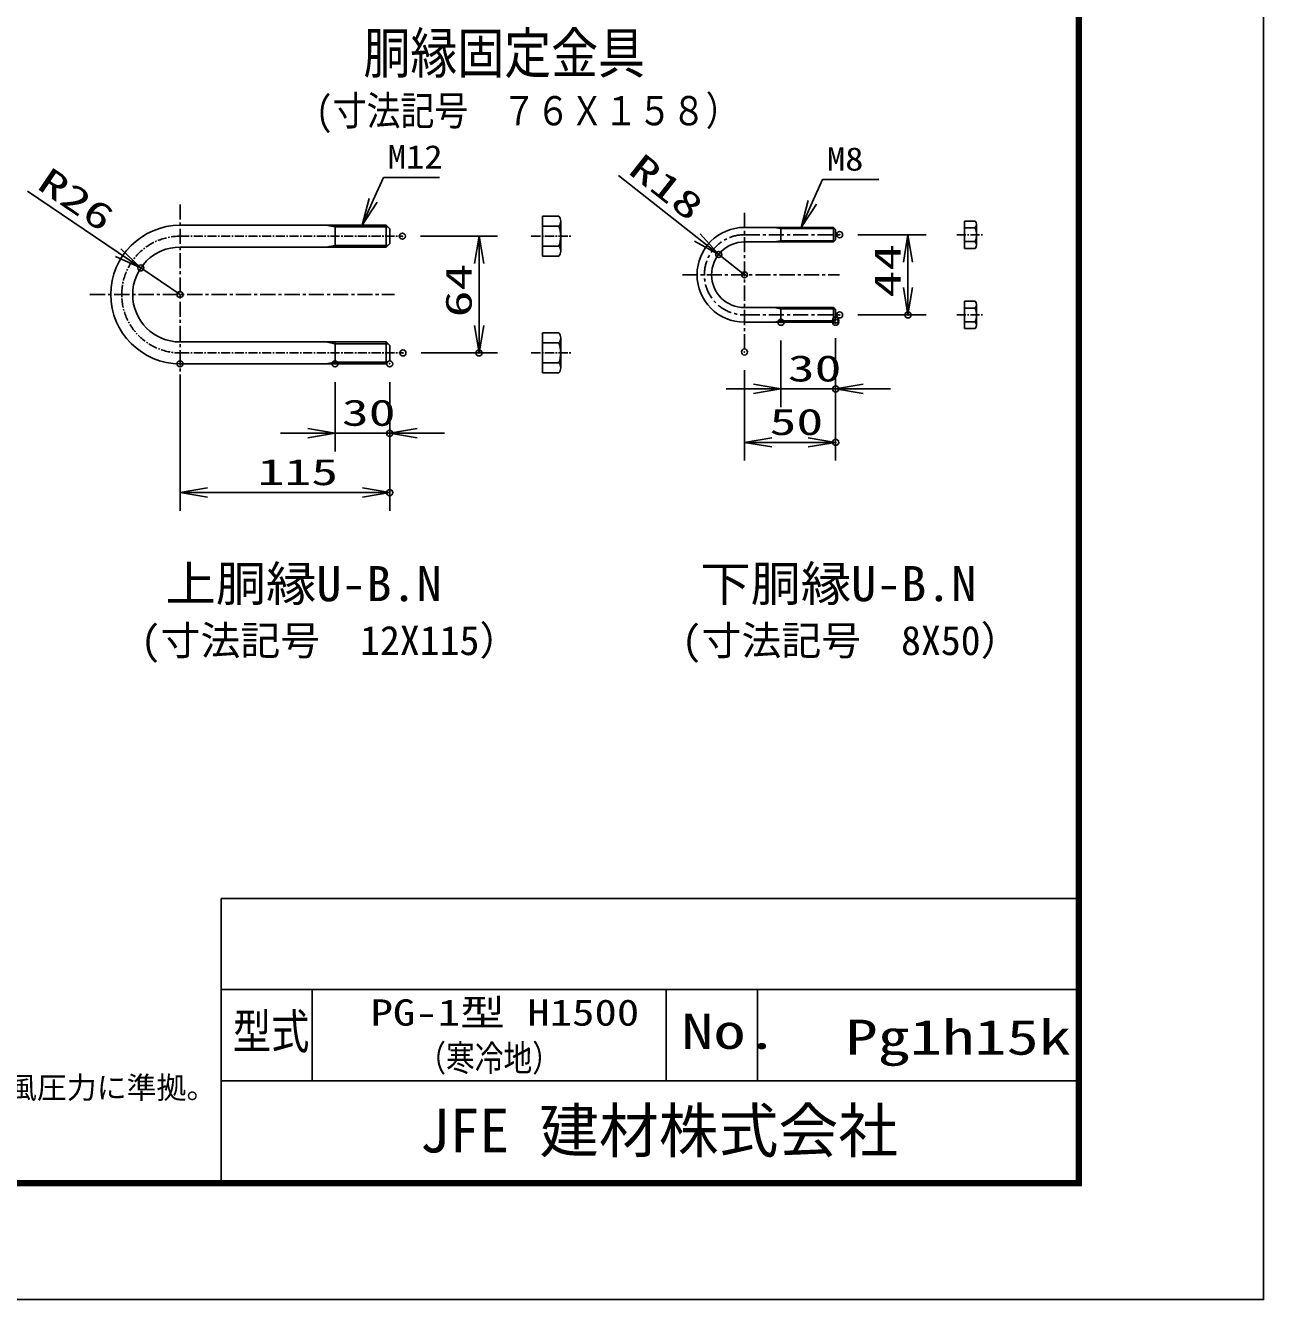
# Model space of a CAD drawing. Units: millimetres, scale not verified, with parts at other scales. Extents: x -4455 to 4455, y -3150 to 3150.
# Drawn here: x 2418 to 4455, y -3150 to -1054 of the extents above; entities that cross this region are included whole.
import ezdxf
from ezdxf.enums import TextEntityAlignment as Align

# ---------------------------------------------------------------- set-up
doc = ezdxf.new("R2010")
doc.units = ezdxf.units.MM
doc.header["$LTSCALE"] = 20
doc.header["$PDMODE"] = 32
doc.header["$PDSIZE"] = 10
doc.linetypes.add('USER1', pattern=[2, 1.25, -0.25, 0.25, -0.25])
doc.linetypes.add('USER4', pattern=[1.125, 0.75, -0.125, 0.125, -0.125])
for name, color, linetype, lineweight in [('0-1_1', 7, 'Continuous', 25), ('0-2_0', 7, 'Continuous', 25), ('0-4_EXTCNT-L', 2, 'Continuous', 25), ('0-5_DEFPOINTS', 7, 'Continuous', 25), ('0-7_WAKU', 7, 'Continuous', 25), ('0-9_D-TTL-TXT', 2, 'Continuous', 25)]:
    doc.layers.add(name, color=color, linetype=linetype, lineweight=lineweight)
doc.styles.add('ＭＳ ゴシック', font='')
doc.styles.get('ＭＳ ゴシック').set_extended_font_data('MS Gothic')

# ---------------------------------------------------------------- blocks, each defined once
blk = doc.blocks.new('DARROWS')
at = {"layer": '0-2_0', "color": 2}
blk.add_line((0, 0), (-19.982, 0), dxfattribs=at)
blk.add_lwpolyline([(-20, -3.333), (0, 0), (-20, 3.333)], dxfattribs=at)

msp = doc.modelspace()

# ---------------------------------------------------------------- linework, layer by layer
at = {"layer": '0-2_0', "color": 4, "linetype": 'USER1'}
for p, q in [((2672.56, -1348.36), (2672.56, -1686.33)), ((3601.1, -1362), (3601.1, -1591.1)), ((3601.1, -1398.15), (3757.58, -1398.15)), ((3498.95, -1464.15), (3757.58, -1464.15)), ((2524.32, -1496.6), (3025.14, -1496.6)), ((3601.1, -1530.15), (3757.58, -1530.15))]:
    msp.add_line(p, q, dxfattribs=at)
at = {"layer": '0-2_0'}
for p, q in [((2672.56, -1382.6), (3011.56, -1382.6)), ((2912.56, -1382.6), (2927.56, -1385.45)), ((2927.56, -1382.6), (2927.56, -1418.6)), ((3011.56, -1382.6), (3011.56, -1418.6)), ((3017.56, -1388.6), (3011.56, -1382.6)), ((3268.82, -1367.75), (3268.82, -1433.45)), ((3268.82, -1367.75), (3295.82, -1367.75)), ((3298.82, -1375.75), (3298.82, -1425.45)), ((3963.17, -1375.65), (3963.17, -1420.65)), ((3963.17, -1375.65), (3980.57, -1375.65)), ((3982.67, -1380.39), (3982.67, -1415.09)), ((2927.56, -1385.45), (3014.41, -1385.45)), ((3017.56, -1388.6), (3017.56, -1412.6)), ((3295.82, -1384.17), (3268.82, -1384.17)), ((3601.1, -1386.15), (3747.5, -1386.15)), ((3661.1, -1386.15), (3661.1, -1410.15)), ((3747.5, -1386.15), (3747.5, -1410.15)), ((3751.1, -1389.75), (3747.5, -1386.15)), ((3751.1, -1389.75), (3751.1, -1406.55)), ((3980.57, -1386.9), (3963.17, -1386.9)), ((2672.56, -1418.6), (3011.56, -1418.6)), ((2912.56, -1418.6), (2927.56, -1415.75)), ((2927.56, -1415.75), (3014.41, -1415.75)), ((3011.56, -1418.6), (3017.56, -1412.6)), ((3295.82, -1417.02), (3268.82, -1417.02)), ((3601.1, -1410.15), (3747.5, -1410.15)), ((3650, -1410.15), (3661.1, -1408.05)), ((3661.1, -1408.05), (3749.6, -1408.05)), ((3747.5, -1410.15), (3751.1, -1406.55)), ((3980.57, -1409.4), (3963.17, -1409.4)), ((3963.17, -1420.65), (3980.57, -1420.65)), ((3268.82, -1433.45), (3295.82, -1433.45)), ((3963.17, -1507.65), (3980.57, -1507.65)), ((3963.17, -1552.65), (3963.17, -1507.65)), ((3601.1, -1518.15), (3747.5, -1518.15)), ((3650, -1518.15), (3661.1, -1520.25)), ((3661.1, -1542.15), (3661.1, -1518.15)), ((3661.1, -1520.25), (3749.6, -1520.25)), ((3747.5, -1518.15), (3747.5, -1542.15)), ((3751.1, -1521.75), (3747.5, -1518.15)), ((3751.1, -1521.75), (3751.1, -1538.55)), ((3980.57, -1518.9), (3963.17, -1518.9)), ((3982.67, -1547.92), (3982.67, -1513.22)), ((3601.1, -1542.15), (3747.5, -1542.15)), ((3650, -1542.15), (3661.1, -1540.05)), ((3661.1, -1540.05), (3749.6, -1540.05)), ((3747.5, -1542.15), (3751.1, -1538.55)), ((3980.57, -1541.4), (3963.17, -1541.4)), ((3268.82, -1559.75), (3295.82, -1559.75)), ((3268.82, -1625.45), (3268.82, -1559.75)), ((3298.82, -1617.45), (3298.82, -1567.75)), ((3963.17, -1552.65), (3980.57, -1552.65)), ((2672.56, -1574.6), (3011.56, -1574.6)), ((2912.56, -1574.6), (2927.56, -1577.45)), ((2927.56, -1574.6), (2927.56, -1610.6)), ((2927.56, -1577.45), (3014.41, -1577.45)), ((3011.56, -1574.6), (3011.56, -1610.6)), ((3017.56, -1580.6), (3011.56, -1574.6)), ((3017.56, -1580.6), (3017.56, -1604.6)), ((3295.82, -1576.17), (3268.82, -1576.17)), ((2672.56, -1610.6), (3011.56, -1610.6)), ((2912.56, -1610.6), (2927.56, -1607.75)), ((2927.56, -1607.75), (3014.41, -1607.75)), ((3011.56, -1610.6), (3017.56, -1604.6)), ((3295.82, -1609.02), (3268.82, -1609.02)), ((3268.82, -1625.45), (3295.82, -1625.45))]:
    msp.add_line(p, q, dxfattribs=at)
at = {"layer": '0-2_0', "color": 4, "linetype": 'USER4'}
for p, q in [((2672.56, -1400.6), (3038.23, -1400.6)), ((3250.29, -1400.6), (3315.97, -1400.6)), ((3950.41, -1398.15), (3995, -1398.15)), ((3950.41, -1530.15), (3995, -1530.15)), ((2672.56, -1592.6), (3039.19, -1592.6)), ((3250.29, -1592.6), (3315.97, -1592.6))]:
    msp.add_line(p, q, dxfattribs=at)
at = {"layer": '0-2_0'}
msp.add_lwpolyline([(3650, -1386.15), (3661.1, -1388.25), (3749.6, -1388.25)], dxfattribs=at)
for centre, radius, start, end in [((2672.56, -1496.6), 114, 90, 270), ((3286.09, -1375.96), 12.73, 319.84395, 40.15605), ((3974.27, -1381.28), 8.44, 318.21899, 41.78101), ((3252.36, -1400.6), 46.46, 339.29823, 20.70177), ((3601.1, -1464.15), 78, 90, 270), ((3951.48, -1398.15), 31.18, 338.85295, 21.14705), ((2672.56, -1496.6), 78, 90, 270), ((3286.09, -1425.23), 12.73, 319.84395, 40.15605), ((3601.1, -1464.15), 54, 90, 270), ((3974.09, -1415.03), 8.58, 319.0514, 40.9486), ((3974.09, -1513.28), 8.58, 319.0514, 40.9486), ((3951.48, -1530.15), 31.18, 338.85295, 21.14705), ((3974.27, -1547.03), 8.44, 318.21899, 41.78101), ((3286.09, -1567.96), 12.73, 319.84395, 40.15605), ((3252.36, -1592.6), 46.46, 339.29823, 20.70177), ((3286.09, -1617.23), 12.73, 319.84395, 40.15605)]:
    msp.add_arc(centre, radius, start, end, dxfattribs=at)
at = {"layer": '0-2_0', "color": 4, "linetype": 'USER4'}
msp.add_arc((2672.56, -1496.6), 96, 90, 270, dxfattribs=at)
at = {"layer": '0-2_0', "color": 4, "linetype": 'USER1'}
msp.add_arc((3601.1, -1464.15), 66, 90, 270, dxfattribs=at)
at = {"layer": '0-4_EXTCNT-L', "color": 4}
for p, q in [((2990.21, -1341.51), (3006.95, -1304.01)), ((3006.95, -1304.01), (3099.58, -1304.01)), ((3712.69, -1345.06), (3729.43, -1307.56)), ((3729.43, -1307.56), (3822.06, -1307.56))]:
    msp.add_line(p, q, dxfattribs=at)
at = {"layer": '0-4_EXTCNT-L'}
for p, q in [((3393.88, -1300.58), (3523.39, -1402.81)), ((2421.62, -1326.79), (2570.69, -1427.67)), ((3164.51, -1445.6), (3164.51, -1547.6)), ((3601.1, -1464.15), (3558.72, -1430.7)), ((3870.06, -1443.15), (3870.06, -1485.15)), ((2672.56, -1496.6), (2607.96, -1452.88)), ((3616.1, -1651.85), (3571.1, -1651.85)), ((3661.1, -1651.85), (3751.1, -1651.85)), ((3796.1, -1651.85), (3841.1, -1651.85)), ((2882.56, -1724.77), (2837.56, -1724.77)), ((2927.56, -1724.77), (3017.56, -1724.77)), ((3062.56, -1724.77), (3107.56, -1724.77)), ((3646.1, -1739.88), (3706.1, -1739.88)), ((2717.56, -1822.36), (2972.56, -1822.36))]:
    msp.add_line(p, q, dxfattribs=at)
at = {"layer": '0-4_EXTCNT-L', "color": 1}
for p, q in [((3068.23, -1400.6), (3194.51, -1400.6)), ((3787.58, -1398.15), (3900.06, -1398.15)), ((3787.58, -1530.15), (3900.06, -1530.15)), ((3751.1, -1568.55), (3751.1, -1769.88)), ((3069.19, -1592.6), (3194.51, -1592.6)), ((3661.1, -1572.15), (3661.1, -1681.85)), ((3751.1, -1572.15), (3751.1, -1681.85)), ((3601.1, -1621.1), (3601.1, -1769.88)), ((2672.56, -1640.6), (2672.56, -1852.36)), ((2927.56, -1640.6), (2927.56, -1754.77)), ((3017.56, -1640.6), (3017.56, -1754.77)), ((3017.56, -1640.6), (3017.56, -1852.36))]:
    msp.add_line(p, q, dxfattribs=at)
at = {"layer": '0-5_DEFPOINTS'}
for p in [(3038.23, -1400.6), (3757.58, -1398.15), (3558.72, -1430.7), (2607.96, -1452.88), (3601.1, -1464.15), (2672.56, -1496.6), (3757.58, -1530.15), (3870.06, -1530.15), (3661.1, -1542.15), (3751.1, -1538.55), (3751.1, -1542.15), (3039.19, -1592.6), (3164.51, -1592.6), (3601.1, -1591.1), (2672.56, -1610.6), (2927.56, -1610.6), (3017.56, -1610.6), (3751.1, -1651.85), (3017.56, -1724.77), (3751.1, -1739.88), (3017.56, -1822.36)]:
    msp.add_point(p, dxfattribs=at)
at = {"layer": '0-7_WAKU'}
for p, q in [((2739.89, -2490), (2739.89, -2955)), ((2739.89, -2490), (4147.5, -2490)), ((2739.89, -2640), (4147.5, -2640)), ((2889.89, -2640), (2889.89, -2790)), ((3472.5, -2640), (3472.5, -2790)), ((3622.5, -2640), (3622.5, -2790)), ((2739.89, -2790), (4147.5, -2790))]:
    msp.add_line(p, q, dxfattribs=at)
at = {"layer": '0-7_WAKU', "color": 3}
msp.add_lwpolyline([(-4455, 3150), (4455, 3150), (4455, -3150), (-4455, -3150)], close=True, dxfattribs=at)
at = {"layer": '0-7_WAKU'}
for points in [[(-4155, 2962.5), (4155, 2962.5), (4155, -2962.5), (-4155, -2962.5)], [(-4153.13, 2960.62), (4153.12, 2960.62), (4153.12, -2960.63), (-4153.13, -2960.63)], [(-4151.25, 2958.75), (4151.25, 2958.75), (4151.25, -2958.75), (-4151.25, -2958.75)], [(-4149.38, 2956.87), (4149.37, 2956.87), (4149.37, -2956.88), (-4149.38, -2956.88)], [(-4147.5, 2955), (4147.5, 2955), (4147.5, -2955), (-4147.5, -2955)]]:
    msp.add_lwpolyline(points, close=True, dxfattribs=at)

# ---------------------------------------------------------------- block references
at = {"layer": '0-4_EXTCNT-L', "xscale": 2.25, "yscale": 2.25}
for p, rotation in [((2971.86, -1382.6), 245.94158), ((3694.34, -1386.15), 245.94158), ((3164.51, -1400.6), 90), ((3558.72, -1430.7), 321.71458), ((3870.06, -1398.15), 90), ((2607.96, -1452.88), 325.91544), ((3870.06, -1530.15), 270), ((3164.51, -1592.6), 270), ((3751.1, -1651.85), 180), ((3017.56, -1724.77), 180), ((3601.1, -1739.88), 180), ((2672.56, -1822.36), 180)]:
    msp.add_blockref('DARROWS', p, dxfattribs=dict(at, rotation=rotation))
for p in [(3661.1, -1651.85), (2927.56, -1724.77), (3751.1, -1739.88), (3017.56, -1822.36)]:
    msp.add_blockref('DARROWS', p, dxfattribs=at)

# ---------------------------------------------------------------- texts
at = {"layer": '0-1_1', "color": 4, "style": 'ＭＳ ゴシック', "width": 0.85}
msp.add_text('胴縁固定金具', height=66.61, dxfattribs=at).set_placement((2974.17, -1152.62), align=Align.BOTTOM_LEFT)
at = {"layer": '0-4_EXTCNT-L', "color": 4, "style": 'ＭＳ ゴシック'}
for s, height, width, p in [('(寸法記号\u3000７６Ｘ１５８）', 48.11, 0.85, (2895.81, -1232.66)), ('M12', 38.48, 1.15, (3014.15, -1300.84)), ('M8', 38.48, 1.15, (3736.63, -1304.39)), ('上胴縁U-B.N', 57.73, 1.05, (2648.66, -2018.4)), ('下胴縁U-B.N', 57.73, 1.05, (3528.49, -2018.4))]:
    msp.add_text(s, height=height, dxfattribs=dict(at, width=width)).set_placement(p, align=Align.BOTTOM_LEFT)
at = {"layer": '0-4_EXTCNT-L', "color": 3, "style": 'ＭＳ ゴシック', "width": 1.5}
for s, rotation, p in [('R18', 321.715, (3399.26, -1305.88)), ('R26', 325.915, (2427.36, -1331.68)), ('44', 90, (3870.88, -1501.65)), ('64', 90, (3165.34, -1534.1))]:
    msp.add_text(s, height=43.26, rotation=rotation, dxfattribs=at).set_placement(p, align=Align.BOTTOM_LEFT)
for s, p in [('30', (3672.35, -1652.68)), ('30', (2938.81, -1725.6)), ('50', (3642.35, -1740.7)), ('115', (2800.06, -1823.18))]:
    msp.add_text(s, height=43.26, dxfattribs=at).set_placement(p, align=Align.BOTTOM_LEFT)
at = {"layer": '0-4_EXTCNT-L', "color": 4, "style": 'ＭＳ ゴシック'}
for s, p in [('(寸法記号\u300012X115）', (2607.79, -2104.18)), ('(寸法記号\u30008X50）', (3497.83, -2104.18))]:
    msp.add_text(s, height=48.11, dxfattribs=at).set_placement(p, align=Align.BOTTOM_LEFT)
at = {"layer": '0-7_WAKU', "style": 'ＭＳ ゴシック'}
for s, height, width, p in [('PG-1型 H1500', 43.3, 1.25, (2985.92, -2712.48)), ('型式', 57.73, 0.8, (2759.25, -2754.96)), ('No.', 57.73, 1.35, (3497.05, -2754.96)), ('Pg1h15k', 57.73, 1.35, (3767.14, -2764.57)), ('（寒冷地）', 43.3, 0.8, (3062.87, -2787.48))]:
    msp.add_text(s, height=height, dxfattribs=dict(at, width=width)).set_placement(p, align=Align.BOTTOM_LEFT)
msp.add_text('JFE 建材株式会社', height=72.16, dxfattribs=at).set_placement((3066.85, -2929.69), align=Align.BOTTOM_LEFT)
at = {"layer": '0-9_D-TTL-TXT', "color": 7, "style": 'ＭＳ ゴシック'}
msp.add_text('（設計条件）風荷重：昭和57年改正 建築基準法・同施行令に基づく風圧力に準拠。', height=36.08, dxfattribs=at).set_placement((886.94, -2830.2), align=Align.BOTTOM_LEFT)

doc.saveas('drawing.dxf')
